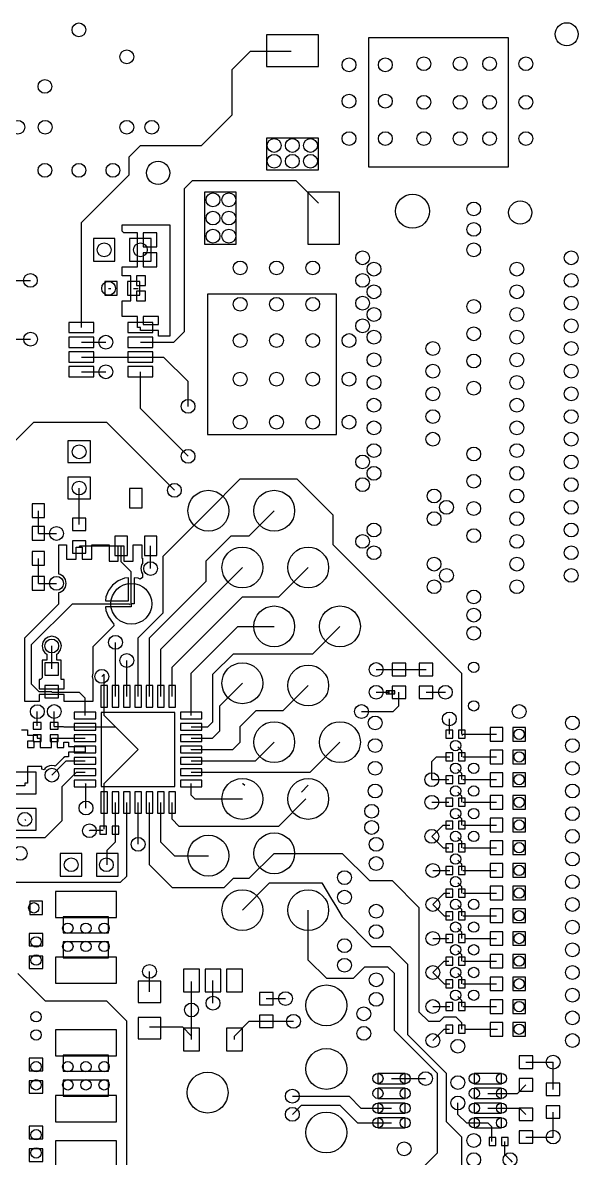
# Model space of a CAD drawing. Extents: x 1 to 15.9, y 0.4 to 4.
# Drawn here: x 4.016 to 4.982, y 2.01 to 3.981 of the extents above; entities that cross this region are included whole.
import ezdxf

# ---------------------------------------------------------------- set-up
doc = ezdxf.new("R2010")
doc.units = 0
doc.layers.get('0').update_dxf_attribs({"linetype": 'CONTINUOUS'})
doc.layers.add('gtl', color=1, linetype='CONTINUOUS')

# ---------------------------------------------------------------- blocks, each defined once
blk = doc.blocks.new('D10')
blk.add_circle((0, 0), 0.02)
blk = doc.blocks.new('D14')
blk.add_lwpolyline([(-0.05315, -0.02265), (0.05315, -0.02265), (0.05315, 0.02265), (-0.05315, 0.02265)], close=True)
blk = doc.blocks.new('D15')
blk.add_lwpolyline([(-0.01085, -0.0118), (0.01085, -0.0118), (0.01085, 0.0118), (-0.01085, 0.0118)], close=True)
blk = doc.blocks.new('D16')
blk.add_lwpolyline([(-0.0069, -0.0059), (0.0069, -0.0059), (0.0069, 0.0059), (-0.0069, 0.0059)], close=True)
blk = doc.blocks.new('D17')
blk.add_lwpolyline([(-0.0059, -0.0069), (0.0059, -0.0069), (0.0059, 0.0069), (-0.0059, 0.0069)], close=True)
blk = doc.blocks.new('D18')
blk.add_lwpolyline([(-0.0118, -0.01085), (0.0118, -0.01085), (0.0118, 0.01085), (-0.0118, 0.01085)], close=True)
blk = doc.blocks.new('D19')
blk.add_lwpolyline([(-0.0197, -0.0187), (0.0197, -0.0187), (0.0197, 0.0187), (-0.0197, 0.0187)], close=True)
blk = doc.blocks.new('D30')
blk.add_lwpolyline([(0.0236, 0.0088), (-0.0236, 0.0088), (-0.0236, -0.0088), (0.0236, -0.0088)], close=True)
for centre in [(-0.0236, 0), (0.0236, 0)]:
    blk.add_circle(centre, 0.00885)
blk = doc.blocks.new('D33')
blk.add_lwpolyline([(-0.0187, -0.0197), (0.0187, -0.0197), (0.0187, 0.0197), (-0.0187, 0.0197)], close=True)
blk = doc.blocks.new('D36')
blk.add_lwpolyline([(-0.045, -0.0275), (0.045, -0.0275), (0.045, 0.0275), (-0.045, 0.0275)], close=True)
blk = doc.blocks.new('D37')
blk.add_lwpolyline([(-0.12165, -0.112), (0.12165, -0.112), (0.12165, 0.112), (-0.12165, 0.112)], close=True)
blk = doc.blocks.new('D39')
blk.add_circle((0, 0), 0.0295)
blk = doc.blocks.new('D48')
blk.add_lwpolyline([(-0.0138, -0.0197), (0.0138, -0.0197), (0.0138, 0.0197), (-0.0138, 0.0197)], close=True)
blk = doc.blocks.new('D49')
blk.add_lwpolyline([(-0.01085, -0.01675), (0.01085, -0.01675), (0.01085, 0.01675), (-0.01085, 0.01675)], close=True)
blk = doc.blocks.new('D60')
blk.add_lwpolyline([(-0.064, -0.064), (0.064, -0.064), (0.064, 0.064), (-0.064, 0.064)], close=True)
blk = doc.blocks.new('D61')
blk.add_lwpolyline([(-0.0059, -0.0187), (0.0059, -0.0187), (0.0059, 0.0187), (-0.0059, 0.0187)], close=True)
blk = doc.blocks.new('D62')
blk.add_lwpolyline([(-0.0187, -0.0059), (0.0187, -0.0059), (0.0187, 0.0059), (-0.0187, 0.0059)], close=True)
blk = doc.blocks.new('D65')
blk.add_lwpolyline([(-0.0275, -0.045), (0.0275, -0.045), (0.0275, 0.045), (-0.0275, 0.045)], close=True)
blk = doc.blocks.new('D66')
blk.add_lwpolyline([(-0.112, -0.12165), (0.112, -0.12165), (0.112, 0.12165), (-0.112, 0.12165)], close=True)
blk = doc.blocks.new('D67')
blk.add_lwpolyline([(-0.02165, -0.00885), (0.02165, -0.00885), (0.02165, 0.00885), (-0.02165, 0.00885)], close=True)
blk = doc.blocks.new('D69')
blk.add_lwpolyline([(-0.0025, -0.0025), (0.0025, -0.0025), (0.0025, 0.0025), (-0.0025, 0.0025)], close=True)
blk = doc.blocks.new('D85')
blk.add_lwpolyline([(-0.03935, -0.0138), (0.03935, -0.0138), (0.03935, 0.0138), (-0.03935, 0.0138)], close=True)
blk = doc.blocks.new('D107')
blk.add_lwpolyline([(-0.00395, -0.0025), (0.00395, -0.0025), (0.00395, 0.0025), (-0.00395, 0.0025)], close=True)
blk = doc.blocks.new('D109')
blk.add_circle((0, 0), 0.0201)
blk = doc.blocks.new('D113')
blk.add_circle((0, 0), 0.0355)
blk = doc.blocks.new('D120')
blk.add_circle((0, 0), 0.012)
blk = doc.blocks.new('D121')
blk.add_circle((0, 0), 0.009)

msp = doc.modelspace()

# ---------------------------------------------------------------- linework, layer by layer
at = {"layer": 'gtl', "color": 1}
for points in [[(4.3799, 3.8996), (4.4114, 3.9311)], [(4.4114, 3.9311), (4.4823, 3.9311)], [(4.3799, 3.8209), (4.3799, 3.8996)], [(4.3268, 3.7677), (4.3799, 3.8209)], [(4.1181, 3.6339), (4.2008, 3.7165), (4.2008, 3.748), (4.2205, 3.7677), (4.3268, 3.7677)], [(4.2972, 3.6929), (4.311, 3.7067)], [(4.311, 3.7067), (4.4902, 3.7067)], [(4.4902, 3.7067), (4.5295, 3.6673)], [(4.2972, 3.4449), (4.2972, 3.6929)], [(4.1181, 3.4518), (4.1181, 3.6339)], [(4.2717, 3.437), (4.2521, 3.437), (4.2521, 3.4468), (4.2205, 3.4468), (4.2205, 3.4518), (4.2155, 3.4518), (4.2155, 3.4706), (4.189, 3.4706), (4.189, 3.4979), (4.2037, 3.4979), (4.2037, 3.5197), (4.2037, 3.5415), (4.189, 3.5415), (4.189, 3.5569), (4.1918, 3.5569), (4.1918, 3.5569), (4.2155, 3.5569), (4.2155, 3.5866), (4.2155, 3.6163), (4.1918, 3.6163), (4.1918, 3.6163), (4.1918, 3.6163), (4.189, 3.6191), (4.189, 3.6299), (4.2717, 3.6299), (4.2717, 3.437)], [(4.2492, 3.6163), (4.2255, 3.6163), (4.2255, 3.5916), (4.2492, 3.5916), (4.2492, 3.6163)], [(4.2492, 3.5816), (4.2255, 3.5816), (4.2255, 3.5569), (4.2492, 3.5569), (4.2492, 3.5816)], [(3.9852, 3.5335), (4.0295, 3.5335)], [(4.2295, 3.5415), (4.2137, 3.5415), (4.2137, 3.5247), (4.2295, 3.5247), (4.2295, 3.5415)], [(4.1653, 3.5197), (4.1654, 3.5197), (4.1693, 3.5197)], [(4.2087, 3.5197), (4.2087, 3.5197), (4.2165, 3.5197)], [(4.2295, 3.5147), (4.2137, 3.5147), (4.2137, 3.4979), (4.2295, 3.4979), (4.2295, 3.5147)], [(4.2521, 3.4706), (4.2255, 3.4706), (4.2255, 3.4568), (4.2521, 3.4568), (4.2521, 3.4706)], [(3.9852, 3.4315), (4.0299, 3.4315)], [(4.2785, 3.4262), (4.2972, 3.4449)], [(4.1181, 3.4262), (4.1604, 3.4262)], [(4.2205, 3.4262), (4.2785, 3.4262)], [(4.1181, 3.4006), (4.2205, 3.4006)], [(4.2205, 3.4006), (4.2608, 3.4006)], [(4.2608, 3.4006), (4.3032, 3.3583)], [(4.1181, 3.375), (4.1604, 3.375)], [(4.2205, 3.311), (4.2205, 3.375)], [(4.3032, 3.315), (4.3032, 3.3583)], [(4.2205, 3.311), (4.3032, 3.2283)], [(3.9894, 3.2413), (4.0354, 3.2874)], [(4.0354, 3.2874), (4.1614, 3.2874)], [(4.1614, 3.2874), (4.2795, 3.1693)], [(4.1142, 3.1732), (4.1142, 3.1732)], [(4.1142, 3.1102), (4.1142, 3.1732)], [(4.3386, 3.1339), (4.3937, 3.189)], [(4.3937, 3.189), (4.4921, 3.189)], [(4.4921, 3.189), (4.5551, 3.126)], [(4.0433, 3.0945), (4.0433, 3.1339)], [(4.2598, 3.0551), (4.3386, 3.1339)], [(4.4094, 3.0906), (4.4528, 3.1339)], [(4.5551, 3.0748), (4.5551, 3.126)], [(4.0433, 3.0945), (4.0748, 3.0945)], [(4.2229, 3.0516), (4.2244, 3.0516), (4.2244, 3.0425), (4.2226, 3.0399), (4.2214, 3.0335), (4.2226, 3.027), (4.2244, 3.0244), (4.2244, 3.018), (4.2203, 3.0152), (4.2166, 3.0167), (4.2097, 3.0176), (4.2097, 2.9724), (4.2047, 2.9724), (4.2047, 2.9674), (4.1596, 2.9674), (4.1605, 2.9606), (4.165, 2.9495), (4.1723, 2.94), (4.1738, 2.9389), (4.1741, 2.9339), (4.1378, 2.8976), (4.1378, 2.8976), (4.1378, 2.8519), (4.1367, 2.8465), (4.1378, 2.8411), (4.1378, 2.8031), (4.0883, 2.8031), (4.0883, 2.815), (4.0447, 2.815), (4.0447, 2.8031), (4.0197, 2.8031), (4.0197, 2.9134), (4.0787, 2.9724), (4.0787, 2.9724), (4.0787, 2.9918), (4.0812, 2.9923), (4.0867, 2.996), (4.0903, 3.0014), (4.0916, 3.0079), (4.0903, 3.0143), (4.0867, 3.0198), (4.0812, 3.0234), (4.0787, 3.0239), (4.0787, 3.0748), (4.0924, 3.0748), (4.0924, 3.05), (4.1092, 3.05), (4.1092, 3.0709), (4.1192, 3.0709), (4.1192, 3.05), (4.136, 3.05), (4.136, 3.0748), (4.1662, 3.0748), (4.1662, 3.0461), (4.182, 3.0461), (4.182, 3.0728), (4.192, 3.0728), (4.192, 3.0461), (4.2078, 3.0461), (4.2078, 3.0748), (4.2229, 3.0748), (4.2229, 3.0516)], [(4.3346, 3.0472), (4.378, 3.0906)], [(4.378, 3.0906), (4.4094, 3.0906)], [(4.5551, 3.0748), (4.7785, 2.8514)], [(4.1142, 3.0709), (4.1161, 3.0728)], [(4.1161, 3.0728), (4.187, 3.0728)], [(4.187, 3.0453), (4.187, 3.0728)], [(4.2382, 3.0335), (4.2382, 3.0728)], [(4.2598, 2.9567), (4.2598, 3.0551)], [(4.0433, 3.0079), (4.0433, 3.0512)], [(4.187, 3.0453), (4.2047, 3.0276)], [(4.2559, 2.8937), (4.3976, 3.0354)], [(4.3346, 3.0118), (4.3346, 3.0472)], [(4.4606, 2.9843), (4.5118, 3.0354)], [(4.1997, 3.0176), (4.1929, 3.0167), (4.1818, 3.0121), (4.1723, 3.0048), (4.165, 2.9954), (4.1605, 2.9843), (4.1596, 2.9774), (4.1997, 2.9774), (4.1997, 3.0176)], [(4.2047, 2.9724), (4.2047, 3.0276)], [(4.0433, 3.0079), (4.0748, 3.0079)], [(4.2362, 2.9133), (4.3346, 3.0118)], [(4.2756, 2.8622), (4.3976, 2.9843)], [(4.3976, 2.9843), (4.4606, 2.9843)], [(4.0315, 2.8327), (4.0315, 2.9016), (4.1024, 2.9724), (4.2008, 2.9724)], [(4.2008, 2.9724), (4.2028, 2.9705)], [(4.2165, 2.9133), (4.2598, 2.9567)], [(4.0665, 2.916), (4.0601, 2.9147), (4.0546, 2.9111), (4.051, 2.9056), (4.0497, 2.8992), (4.051, 2.8927), (4.0546, 2.8873), (4.0578, 2.8851), (4.0578, 2.8747), (4.0502, 2.8747), (4.0502, 2.844), (4.0502, 2.844), (4.0502, 2.844), (4.047, 2.8408), (4.0447, 2.8408), (4.0447, 2.825), (4.0883, 2.825), (4.0883, 2.8408), (4.0828, 2.8408), (4.0828, 2.844), (4.0828, 2.844), (4.0828, 2.8747), (4.0752, 2.8747), (4.0752, 2.8851), (4.0784, 2.8873), (4.082, 2.8927), (4.0833, 2.8992), (4.082, 2.9056), (4.0784, 2.9111), (4.0729, 2.9147), (4.0665, 2.916)], [(4.3086, 2.8519), (4.3898, 2.9331)], [(4.3898, 2.9331), (4.4528, 2.9331)], [(4.5197, 2.8858), (4.5669, 2.9331)], [(4.0665, 2.8594), (4.0665, 2.8992)], [(4.1771, 2.8118), (4.1771, 2.9055), (4.1772, 2.9055)], [(4.2165, 2.8118), (4.2165, 2.9133)], [(4.2362, 2.8118), (4.2362, 2.9133)], [(4.2559, 2.8118), (4.2559, 2.8937)], [(4.3465, 2.8504), (4.3819, 2.8858)], [(4.3819, 2.8858), (4.5197, 2.8858)], [(4.1968, 2.8118), (4.1968, 2.874)], [(4.2756, 2.8118), (4.2756, 2.8622)], [(4.6299, 2.8583), (4.6693, 2.8583)], [(4.6693, 2.8583), (4.7165, 2.8583), (4.7165, 2.8583)], [(4.1535, 2.8465), (4.1574, 2.8504)], [(4.1574, 2.8118), (4.1574, 2.8504)], [(4.3086, 2.7787), (4.3086, 2.8519)], [(4.3465, 2.7677), (4.3465, 2.8504)], [(4.7785, 2.7461), (4.7785, 2.8514)], [(4.0315, 2.8327), (4.0442, 2.82)], [(4.0442, 2.82), (4.0665, 2.82)], [(4.0665, 2.82), (4.0669, 2.82)], [(4.0669, 2.8189), (4.1142, 2.8189)], [(4.1142, 2.8189), (4.1244, 2.8087)], [(4.3583, 2.7953), (4.3976, 2.8346)], [(4.4685, 2.7874), (4.5118, 2.8307)], [(4.6299, 2.8189), (4.6496, 2.8189)], [(4.6693, 2.7953), (4.6693, 2.8189)], [(4.7165, 2.8189), (4.75, 2.8189)], [(4.1244, 2.7787), (4.1244, 2.8087)], [(4.1574, 2.7787), (4.1574, 2.8118)], [(4.0415, 2.7605), (4.0415, 2.7853)], [(4.0709, 2.7598), (4.0709, 2.7608), (4.0709, 2.7854)], [(4.1574, 2.7787), (4.1771, 2.7591)], [(4.3583, 2.752), (4.3583, 2.7953)], [(4.3937, 2.7598), (4.4213, 2.7874)], [(4.4213, 2.7874), (4.4685, 2.7874)], [(4.6043, 2.7854), (4.6594, 2.7854)], [(4.6594, 2.7854), (4.6693, 2.7953)], [(4.0709, 2.7598), (4.0866, 2.7598)], [(4.0866, 2.7598), (4.0874, 2.7591)], [(4.0874, 2.7591), (4.1244, 2.7591)], [(4.1244, 2.7591), (4.1771, 2.7591), (4.2165, 2.7197)], [(4.3086, 2.7591), (4.3378, 2.7591)], [(4.3378, 2.7591), (4.3465, 2.7677)], [(4.3937, 2.7323), (4.3937, 2.7598)], [(4.7569, 2.7461), (4.7569, 2.7726)], [(4.0138, 2.7539), (4.0244, 2.7539), (4.0244, 2.7442), (4.0413, 2.7442), (4.0413, 2.7392), (4.0463, 2.7392), (4.0463, 2.7233), (4.0659, 2.7233), (4.0659, 2.7392), (4.0759, 2.7392), (4.0759, 2.7233), (4.0878, 2.7233), (4.0878, 2.7322), (4.0957, 2.7322), (4.0957, 2.7247), (4.1244, 2.7247), (4.1244, 2.7147), (4.0957, 2.7147), (4.0957, 2.7071), (4.0917, 2.7071), (4.089, 2.7066), (4.0867, 2.705), (4.0724, 2.6908), (4.0712, 2.6913), (4.0669, 2.6918), (4.0626, 2.6913), (4.0586, 2.6896), (4.0552, 2.687), (4.0532, 2.6844), (4.0494, 2.6856), (4.0494, 2.6901), (4.0247, 2.6901), (4.0247, 2.6614), (4.0197, 2.6614), (4.0197, 2.6564), (3.99, 2.6564)], [(4.0715, 2.7389), (4.072, 2.7394)], [(4.072, 2.7394), (4.1244, 2.7394)], [(4.3086, 2.7394), (4.3457, 2.7394)], [(4.3457, 2.7394), (4.3583, 2.752)], [(4.7795, 2.7441), (4.7795, 2.7461)], [(4.7801, 2.7461), (4.8386, 2.7461)], [(4.0363, 2.7342), (4.0244, 2.7342), (4.0244, 2.7233), (4.0363, 2.7233), (4.0363, 2.7342)], [(4.1574, 2.5815), (4.1574, 2.6276), (4.1574, 2.6606), (4.2165, 2.7197)], [(4.3086, 2.7), (4.4205, 2.7), (4.4528, 2.7323)], [(4.3086, 2.7197), (4.3094, 2.7205)], [(4.3086, 2.7197), (4.3811, 2.7197)], [(4.3811, 2.7197), (4.3937, 2.7323)], [(4.515, 2.6803), (4.5669, 2.7323)], [(4.7717, 2.7244), (4.7785, 2.7175)], [(4.0669, 2.6752), (4.0917, 2.7)], [(4.0917, 2.7), (4.1244, 2.7)], [(4.7264, 2.6988), (4.7343, 2.7067)], [(4.7343, 2.7067), (4.7569, 2.7067)], [(4.7569, 2.7067), (4.7579, 2.7067)], [(4.7785, 2.7067), (4.7785, 2.7175)], [(4.7801, 2.7067), (4.8386, 2.7067)], [(4.0846, 2.6554), (4.1095, 2.6803)], [(4.1095, 2.6803), (4.1244, 2.6803)], [(4.3086, 2.6803), (4.515, 2.6803)], [(4.7264, 2.6673), (4.7264, 2.6988)], [(4.7717, 2.685), (4.7785, 2.6781)], [(4.1244, 2.6606), (4.126, 2.659)], [(4.3086, 2.6402), (4.3086, 2.6606)], [(4.3976, 2.6606), (4.3984, 2.6606)], [(4.3984, 2.6606), (4.4016, 2.6575)], [(4.7264, 2.6673), (4.7559, 2.6673)], [(4.7785, 2.6673), (4.7785, 2.6781)], [(4.7801, 2.6673), (4.8386, 2.6673)], [(3.9606, 2.5669), (4.0551, 2.5669), (4.0846, 2.5965), (4.0846, 2.6554)], [(4.126, 2.6181), (4.126, 2.659)], [(4.3086, 2.6402), (4.315, 2.6339)], [(4.5, 2.6457), (4.5118, 2.6575)], [(4.7717, 2.6457), (4.7785, 2.6388)], [(4.1771, 2.5799), (4.1771, 2.6276)], [(4.1968, 2.5), (4.1968, 2.6276)], [(4.2165, 2.5552), (4.2165, 2.6276)], [(4.2362, 2.5197), (4.2362, 2.6276)], [(4.2559, 2.5591), (4.2559, 2.6276)], [(4.2756, 2.5985), (4.2756, 2.6276)], [(4.315, 2.6339), (4.3976, 2.6339)], [(4.4606, 2.5866), (4.5079, 2.6339)], [(4.7264, 2.628), (4.7559, 2.628)], [(4.7785, 2.628), (4.7785, 2.6388)], [(4.7801, 2.628), (4.8386, 2.628)], [(4.7717, 2.6063), (4.7785, 2.5994)], [(4.0197, 2.5984), (4.0217, 2.5965)], [(4.2756, 2.5985), (4.2874, 2.5866)], [(4.2874, 2.5866), (4.4606, 2.5866)], [(4.7264, 2.5689), (4.7461, 2.5886)], [(4.7461, 2.5886), (4.7579, 2.5886)], [(4.7785, 2.5886), (4.7785, 2.5994)], [(4.7801, 2.5886), (4.8386, 2.5886)], [(4.1319, 2.5787), (4.1328, 2.5797)], [(4.1328, 2.5797), (4.1557, 2.5797)], [(4.163, 2.5197), (4.163, 2.5449), (4.1773, 2.5592), (4.1773, 2.5797)], [(4.1771, 2.5799), (4.1773, 2.5797)], [(4.7264, 2.5689), (4.7461, 2.5492)], [(4.7717, 2.5669), (4.7785, 2.56)], [(3.9094, 2.5472), (3.9674, 2.4893), (4.1862, 2.4893), (4.1968, 2.5)], [(4.2165, 2.5552), (4.2165, 2.5551)], [(4.2559, 2.5591), (4.2795, 2.5354)], [(4.7461, 2.5492), (4.7559, 2.5492)], [(4.7785, 2.5492), (4.7785, 2.56)], [(4.7801, 2.5492), (4.8386, 2.5492)], [(4.2795, 2.5354), (4.3386, 2.5354)], [(4.4094, 2.4961), (4.4528, 2.5394)], [(4.4528, 2.5394), (4.5709, 2.5394), (4.6181, 2.4921), (4.6575, 2.4921)], [(4.7717, 2.5276), (4.7785, 2.5207)], [(4.2362, 2.5197), (4.2756, 2.4803)], [(4.7283, 2.5098), (4.7579, 2.5098)], [(4.7785, 2.5098), (4.7785, 2.5207)], [(4.7801, 2.5098), (4.8386, 2.5098)], [(4.3661, 2.4803), (4.3819, 2.4961)], [(4.3819, 2.4961), (4.4094, 2.4961)], [(4.3976, 2.4409), (4.4449, 2.4882)], [(4.4449, 2.4882), (4.5354, 2.4882)], [(4.5354, 2.4882), (4.5522, 2.4602)], [(4.6575, 2.4921), (4.7047, 2.4449)], [(4.7717, 2.4882), (4.7785, 2.4813)], [(4.2756, 2.4803), (4.3661, 2.4803)], [(4.7283, 2.4508), (4.748, 2.4705)], [(4.748, 2.4705), (4.7569, 2.4705)], [(4.7569, 2.4705), (4.7579, 2.4705)], [(4.7785, 2.4705), (4.7785, 2.4813)], [(4.7801, 2.4705), (4.8386, 2.4705)], [(4.5522, 2.4602), (4.5591, 2.4488)], [(4.5591, 2.4488), (4.5709, 2.4291)], [(4.7047, 2.2638), (4.7047, 2.4449)], [(4.7283, 2.4508), (4.748, 2.4311)], [(4.7717, 2.4488), (4.7785, 2.4419)], [(4.5118, 2.3543), (4.5118, 2.4409)], [(4.5709, 2.4291), (4.622, 2.378)], [(4.748, 2.4311), (4.7579, 2.4311)], [(4.7785, 2.4311), (4.7785, 2.4419)], [(4.7801, 2.4311), (4.8386, 2.4311)], [(4.7717, 2.4094), (4.7785, 2.4026)], [(4.7283, 2.3917), (4.7559, 2.3917)], [(4.7785, 2.3917), (4.7785, 2.4026)], [(4.7835, 2.3917), (4.8386, 2.3917)], [(4.622, 2.378), (4.6535, 2.378), (4.685, 2.3465)], [(4.7717, 2.3701), (4.7785, 2.3632)], [(4.5118, 2.3543), (4.5433, 2.3228), (4.5906, 2.3228), (4.6102, 2.3425)], [(4.685, 2.2244), (4.685, 2.3465)], [(4.7283, 2.3327), (4.748, 2.3524)], [(4.748, 2.3524), (4.7559, 2.3524)], [(4.7785, 2.3524), (4.7785, 2.3632)], [(4.7801, 2.3524), (4.8386, 2.3524)], [(4.0079, 2.3307), (4.0551, 2.2835)], [(4.2362, 2.2992), (4.2362, 2.3346)], [(4.6102, 2.3425), (4.6496, 2.3425), (4.6614, 2.3307)], [(4.6614, 2.2323), (4.6614, 2.3307)], [(4.7283, 2.3327), (4.748, 2.313)], [(4.7717, 2.3307), (4.7785, 2.3238)], [(4.3091, 2.2677), (4.3091, 2.3169)], [(4.3465, 2.2795), (4.3465, 2.3189)], [(4.748, 2.313), (4.7579, 2.313)], [(4.7785, 2.313), (4.7785, 2.3238)], [(4.7801, 2.313), (4.8386, 2.313)], [(4.439, 2.2874), (4.4724, 2.2874)], [(4.7717, 2.2913), (4.7785, 2.2844)], [(4.0551, 2.2835), (4.1614, 2.2835)], [(4.1614, 2.2835), (4.1968, 2.248)], [(4.3091, 2.2224), (4.3091, 2.2677)], [(4.7283, 2.2736), (4.7579, 2.2736)], [(4.7785, 2.2736), (4.7785, 2.2844)], [(4.7801, 2.2736), (4.8386, 2.2736)], [(4.1968, 1.7165), (4.1968, 2.248)], [(4.3839, 2.2165), (4.3839, 2.2224), (4.4094, 2.248), (4.439, 2.248)], [(4.439, 2.248), (4.4862, 2.248), (4.4862, 2.248)], [(4.7047, 2.2638), (4.7205, 2.248), (4.7406, 2.248), (4.748, 2.2555), (4.7681, 2.2555)], [(4.7681, 2.2555), (4.7756, 2.248)], [(4.7756, 2.248), (4.7785, 2.2451)], [(4.2362, 2.2382), (4.2933, 2.2382)], [(4.2933, 2.2382), (4.3091, 2.2224)], [(4.6614, 2.2323), (4.7362, 2.1575)], [(4.7283, 2.2146), (4.748, 2.2343)], [(4.748, 2.2343), (4.7569, 2.2343)], [(4.7785, 2.2343), (4.7785, 2.2451)], [(4.7835, 2.2343), (4.8386, 2.2343)], [(4.8386, 2.2343), (4.8402, 2.2343)], [(4.3091, 2.2165), (4.3091, 2.2224)], [(4.685, 2.2244), (4.752, 2.1575)], [(4.8898, 2.1772), (4.937, 2.1772)], [(4.937, 2.1299), (4.937, 2.1772), (4.937, 2.1772)], [(4.6565, 2.1486), (4.7156, 2.1486)], [(4.7362, 2.0197), (4.7362, 2.1575)], [(4.752, 2.0738), (4.752, 2.1575)], [(4.8238, 2.123), (4.875, 2.123), (4.8898, 2.1378)], [(4.4843, 2.1181), (4.5827, 2.1181)], [(4.5827, 2.1181), (4.6033, 2.0974)], [(4.4843, 2.0866), (4.5, 2.1024), (4.5669, 2.1024), (4.5974, 2.0719)], [(4.6033, 2.0974), (4.6565, 2.0974)], [(4.7717, 2.0866), (4.7717, 2.1063)], [(4.8238, 2.0974), (4.8789, 2.0974), (4.8898, 2.0866)], [(4.937, 2.0472), (4.937, 2.0906)], [(4.5974, 2.0719), (4.6565, 2.0719)], [(4.752, 2.0738), (4.7785, 2.0472)], [(4.7717, 2.0866), (4.7864, 2.0719)], [(4.7864, 2.0719), (4.8238, 2.0719)], [(4.8238, 2.0719), (4.8307, 2.065)], [(4.8307, 2.0394), (4.8307, 2.065)], [(4.7785, 1.9783), (4.7785, 2.0472)], [(4.8533, 2.0167), (4.8533, 2.0394)], [(4.8898, 2.0472), (4.937, 2.0472)], [(4.937, 2.0472), (4.937, 2.0472)], [(4.7047, 1.9882), (4.7362, 2.0197)], [(4.8533, 2.0167), (4.8622, 2.0079), (4.8661, 2.0039)]]:
    msp.add_lwpolyline(points, dxfattribs=at)

# ---------------------------------------------------------------- block references
at = {"layer": 'gtl'}
for name, p in [('D120', (4.1138, 3.9681)), ('D10', (4.9606, 3.9606)), ('D36', (4.4846, 3.9323)), ('D37', (4.738, 3.8425)), ('D120', (4.1968, 3.9213)), ('D120', (4.7126, 3.9094)), ('D120', (4.7756, 3.9094)), ('D120', (4.8268, 3.9094)), ('D120', (4.8898, 3.9094)), ('D120', (4.5827, 3.9075)), ('D120', (4.6457, 3.9075)), ('D120', (4.0547, 3.8701)), ('D120', (4.5827, 3.8445)), ('D120', (4.6457, 3.8445)), ('D120', (4.7126, 3.8425)), ('D120', (4.7756, 3.8425)), ('D120', (4.8268, 3.8425)), ('D120', (4.8898, 3.8425)), ('D120', (4.0079, 3.7992)), ('D120', (4.0551, 3.7992)), ('D120', (4.1968, 3.7992)), ('D120', (4.2402, 3.7992)), ('D120', (4.5827, 3.7795)), ('D120', (4.6457, 3.7795)), ('D120', (4.7126, 3.7795)), ('D120', (4.7756, 3.7795)), ('D120', (4.8268, 3.7795)), ('D120', (4.8898, 3.7795)), ('D36', (4.4846, 3.7528)), ('D120', (4.4528, 3.7677)), ('D120', (4.4843, 3.7677)), ('D120', (4.5157, 3.7677)), ('D120', (4.4528, 3.7402)), ('D120', (4.4843, 3.7402)), ('D120', (4.5157, 3.7402)), ('D120', (4.0547, 3.7245)), ('D120', (4.1138, 3.7245)), ('D120', (4.1728, 3.7245)), ('D109', (4.2512, 3.7201)), ('D65', (4.3591, 3.6414)), ('D120', (4.3465, 3.6732)), ('D120', (4.374, 3.6732)), ('D65', (4.5386, 3.6414)), ('D39', (4.6929, 3.6535)), ('D120', (4.7992, 3.6575)), ('D109', (4.8799, 3.6512)), ('D120', (4.3465, 3.6417)), ('D120', (4.374, 3.6417)), ('D120', (4.7992, 3.622)), ('D33', (4.1575, 3.5866)), ('D33', (4.2205, 3.5866)), ('D120', (4.3465, 3.6102)), ('D120', (4.374, 3.6102)), ('D120', (4.1575, 3.5866)), ('D120', (4.2205, 3.5866)), ('D120', (4.7992, 3.5866)), ('D120', (4.3937, 3.5551)), ('D120', (4.4567, 3.5551)), ('D120', (4.5197, 3.5551)), ('D120', (4.6063, 3.5728)), ('D120', (4.9685, 3.5728)), ('D120', (4.626, 3.5531)), ('D120', (4.874, 3.5531)), ('D120', (4.0295, 3.5335)), ('D120', (4.1653, 3.5197)), ('D15', (4.1693, 3.5197)), ('D15', (4.2087, 3.5197)), ('D120', (4.6063, 3.5335)), ('D120', (4.9685, 3.5335)), ('D66', (4.4488, 3.388)), ('D120', (4.626, 3.5138)), ('D120', (4.874, 3.5138)), ('D120', (4.3937, 3.4921)), ('D120', (4.4567, 3.4921)), ('D120', (4.5197, 3.4921)), ('D120', (4.6063, 3.4941)), ('D120', (4.7992, 3.4882)), ('D120', (4.9685, 3.4941)), ('D120', (4.626, 3.4744)), ('D120', (4.874, 3.4744)), ('D67', (4.1181, 3.4518)), ('D67', (4.2205, 3.4518)), ('D120', (4.6063, 3.4547)), ('D120', (4.7992, 3.4409)), ('D120', (4.9685, 3.4547)), ('D120', (4.0299, 3.4315)), ('D67', (4.1181, 3.4262)), ('D120', (4.1604, 3.4262)), ('D67', (4.2205, 3.4262)), ('D120', (4.3937, 3.4291)), ('D120', (4.4567, 3.4291)), ('D120', (4.5197, 3.4291)), ('D120', (4.5827, 3.4291)), ('D120', (4.626, 3.435)), ('D120', (4.874, 3.435)), ('D67', (4.1181, 3.4006)), ('D67', (4.2205, 3.4006)), ('D120', (4.7283, 3.4154)), ('D120', (4.9685, 3.4154)), ('D120', (4.626, 3.3957)), ('D120', (4.7992, 3.3937)), ('D120', (4.874, 3.3957)), ('D67', (4.1181, 3.375)), ('D120', (4.1604, 3.375)), ('D67', (4.2205, 3.375)), ('D120', (4.3937, 3.3622)), ('D120', (4.4567, 3.3622)), ('D120', (4.5197, 3.3622)), ('D120', (4.5827, 3.3622)), ('D120', (4.7283, 3.376)), ('D120', (4.9685, 3.376)), ('D120', (4.626, 3.3563)), ('D120', (4.7992, 3.3465)), ('D120', (4.874, 3.3563)), ('D120', (4.7283, 3.3366)), ('D120', (4.9685, 3.3366)), ('D120', (4.3032, 3.315)), ('D120', (4.626, 3.3169)), ('D120', (4.874, 3.3169)), ('D120', (4.3937, 3.2874)), ('D120', (4.4567, 3.2874)), ('D120', (4.5197, 3.2874)), ('D120', (4.5827, 3.2874)), ('D120', (4.7283, 3.2972)), ('D120', (4.9685, 3.2972)), ('D120', (4.626, 3.2776)), ('D120', (4.874, 3.2776)), ('D19', (4.1142, 3.2362)), ('D120', (4.7283, 3.2579)), ('D120', (4.9685, 3.2579)), ('D120', (4.1142, 3.2362)), ('D120', (4.3032, 3.2283)), ('D120', (4.626, 3.2382)), ('D120', (4.7992, 3.2323)), ('D120', (4.874, 3.2382)), ('D120', (4.6063, 3.2185)), ('D120', (4.9685, 3.2185)), ('D19', (4.1142, 3.1732)), ('D120', (4.626, 3.1988)), ('D120', (4.7992, 3.185)), ('D120', (4.874, 3.1988)), ('D120', (4.1142, 3.1732)), ('D49', (4.2126, 3.1555)), ('D120', (4.2795, 3.1693)), ('D120', (4.6063, 3.1791)), ('D120', (4.9685, 3.1791)), ('D113', (4.3386, 3.1339)), ('D113', (4.4528, 3.1339)), ('D120', (4.7303, 3.1594)), ('D120', (4.874, 3.1594)), ('D15', (4.0433, 3.1339)), ('D120', (4.752, 3.1398)), ('D120', (4.7992, 3.1378)), ('D120', (4.9685, 3.1398)), ('D18', (4.1142, 3.1102)), ('D120', (4.7303, 3.1201)), ('D120', (4.874, 3.1201)), ('D15', (4.0433, 3.0945)), ('D120', (4.0748, 3.0945)), ('D120', (4.626, 3.1004)), ('D120', (4.7992, 3.0906)), ('D120', (4.9685, 3.1004)), ('D18', (4.1142, 3.0709)), ('D49', (4.187, 3.0728)), ('D49', (4.2382, 3.0728)), ('D120', (4.6063, 3.0807)), ('D120', (4.874, 3.0807)), ('D15', (4.0433, 3.0512)), ('D113', (4.3976, 3.0354)), ('D113', (4.5118, 3.0354)), ('D120', (4.626, 3.061)), ('D120', (4.9685, 3.061)), ('D120', (4.2382, 3.0335)), ('D120', (4.7303, 3.0413)), ('D120', (4.874, 3.0413)), ('D15', (4.0433, 3.0079)), ('D120', (4.0748, 3.0079)), ('D120', (4.752, 3.0217)), ('D120', (4.9685, 3.0217)), ('D113', (4.2047, 2.9724)), ('D120', (4.7303, 3.002)), ('D120', (4.7992, 2.9843)), ('D120', (4.874, 3.002)), ('D113', (4.4528, 2.9331)), ('D113', (4.5669, 2.9331)), ('D120', (4.7992, 2.9528)), ('D120', (4.1772, 2.9055)), ('D120', (4.7992, 2.9213)), ('D120', (4.0665, 2.8992)), ('D120', (4.1968, 2.874)), ('D18', (4.0665, 2.8594)), ('D120', (4.1535, 2.8465)), ('D113', (4.3976, 2.8346)), ('D113', (4.5118, 2.8307)), ('D120', (4.6299, 2.8583)), ('D18', (4.6693, 2.8583)), ('D18', (4.7165, 2.8583)), ('D121', (4.7992, 2.8622)), ('D18', (4.0665, 2.82)), ('D61', (4.1574, 2.8118)), ('D61', (4.1771, 2.8118)), ('D61', (4.1968, 2.8118)), ('D61', (4.2165, 2.8118)), ('D61', (4.2362, 2.8118)), ('D61', (4.2559, 2.8118)), ('D61', (4.2756, 2.8118)), ('D120', (4.6299, 2.8189)), ('D69', (4.6496, 2.8189)), ('D107', (4.6546, 2.8189)), ('D69', (4.6596, 2.8189)), ('D18', (4.6693, 2.8189)), ('D18', (4.7165, 2.8189)), ('D120', (4.75, 2.8189)), ('D121', (4.7992, 2.7953)), ('D120', (4.0415, 2.7853)), ('D120', (4.0709, 2.7854)), ('D62', (4.1244, 2.7787)), ('D60', (4.2165, 2.7197)), ('D62', (4.3086, 2.7787)), ('D120', (4.6043, 2.7854)), ('D120', (4.7569, 2.7726)), ('D120', (4.878, 2.7854)), ('D16', (4.0413, 2.7608)), ('D16', (4.0709, 2.7608)), ('D62', (4.1244, 2.7591)), ('D62', (4.3086, 2.7591)), ('D113', (4.4528, 2.7323)), ('D113', (4.5669, 2.7323)), ('D120', (4.628, 2.7657)), ('D120', (4.9705, 2.7657)), ('D16', (4.0413, 2.7392)), ('D16', (4.0709, 2.7392)), ('D62', (4.1244, 2.7394)), ('D62', (4.3086, 2.7394)), ('D17', (4.7569, 2.7461)), ('D17', (4.7785, 2.7461)), ('D15', (4.8386, 2.7461)), ('D15', (4.878, 2.7461)), ('D121', (4.878, 2.7461)), ('D62', (4.1244, 2.7197)), ('D62', (4.3086, 2.7197)), ('D120', (4.628, 2.7264)), ('D121', (4.7677, 2.7264)), ('D120', (4.9705, 2.7264)), ('D62', (4.1244, 2.7)), ('D62', (4.3086, 2.7)), ('D17', (4.7569, 2.7067)), ('D17', (4.7785, 2.7067)), ('D15', (4.8386, 2.7067)), ('D15', (4.878, 2.7067)), ('D121', (4.878, 2.7067)), ('D19', (4.0197, 2.6614)), ('D120', (4.0669, 2.6752)), ('D62', (4.1244, 2.6803)), ('D62', (4.3086, 2.6803)), ('D120', (4.628, 2.687)), ('D121', (4.7677, 2.687)), ('D121', (4.7992, 2.687)), ('D120', (4.9705, 2.687)), ('D62', (4.1244, 2.6606)), ('D62', (4.3086, 2.6606)), ('D113', (4.3976, 2.6339)), ('D113', (4.5118, 2.6339)), ('D120', (4.7264, 2.6673)), ('D17', (4.7569, 2.6673)), ('D17', (4.7785, 2.6673)), ('D15', (4.8386, 2.6673)), ('D15', (4.878, 2.6673)), ('D121', (4.878, 2.6673)), ('D61', (4.1574, 2.6276)), ('D61', (4.1771, 2.6276)), ('D61', (4.1968, 2.6276)), ('D61', (4.2165, 2.6276)), ('D61', (4.2362, 2.6276)), ('D61', (4.2559, 2.6276)), ('D61', (4.2756, 2.6276)), ('D120', (4.628, 2.6476)), ('D121', (4.7677, 2.6476)), ('D121', (4.7992, 2.6476)), ('D120', (4.9705, 2.6476)), ('D120', (4.126, 2.6181)), ('D120', (4.622, 2.6124)), ('D120', (4.7264, 2.628)), ('D17', (4.7569, 2.628)), ('D17', (4.7785, 2.628)), ('D15', (4.8386, 2.628)), ('D15', (4.878, 2.628)), ('D121', (4.878, 2.628)), ('D19', (4.0197, 2.5984)), ('D120', (4.0197, 2.5984)), ('D121', (4.7677, 2.6083)), ('D121', (4.7992, 2.6083)), ('D120', (4.9705, 2.6083)), ('D120', (4.1319, 2.5787)), ('D17', (4.1557, 2.5797)), ('D17', (4.1773, 2.5797)), ('D120', (4.622, 2.5844)), ('D17', (4.7569, 2.5886)), ('D17', (4.7785, 2.5886)), ('D15', (4.8386, 2.5886)), ('D15', (4.878, 2.5886)), ('D121', (4.878, 2.5886)), ('D120', (4.2165, 2.5551)), ('D113', (4.3386, 2.5354)), ('D113', (4.4528, 2.5394)), ('D120', (4.6299, 2.5551)), ('D120', (4.7264, 2.5689)), ('D121', (4.7677, 2.5689)), ('D121', (4.7992, 2.5689)), ('D120', (4.9705, 2.5689)), ('D120', (4.0118, 2.5394)), ('D17', (4.7569, 2.5492)), ('D17', (4.7785, 2.5492)), ('D15', (4.8386, 2.5492)), ('D15', (4.878, 2.5492)), ('D121', (4.878, 2.5492)), ('D33', (4.1, 2.5197)), ('D120', (4.1004, 2.5197)), ('D33', (4.163, 2.5197)), ('D120', (4.1614, 2.5197)), ('D120', (4.6299, 2.5217)), ('D121', (4.7677, 2.5295)), ('D120', (4.9705, 2.5295)), ('D120', (4.5748, 2.4973)), ('D120', (4.7283, 2.5098)), ('D17', (4.7569, 2.5098)), ('D17', (4.7785, 2.5098)), ('D15', (4.8386, 2.5098)), ('D15', (4.878, 2.5098)), ('D121', (4.878, 2.5098)), ('D121', (4.7677, 2.4902)), ('D120', (4.9705, 2.4902)), ('D14', (4.126, 2.4508)), ('D113', (4.3976, 2.4409)), ('D113', (4.5118, 2.4409)), ('D120', (4.5748, 2.4633)), ('D17', (4.7569, 2.4705)), ('D17', (4.7785, 2.4705)), ('D15', (4.8386, 2.4705)), ('D15', (4.878, 2.4705)), ('D121', (4.878, 2.4705)), ('D121', (4.0354, 2.4449)), ('D15', (4.0394, 2.4449)), ('D120', (4.6299, 2.439)), ('D120', (4.7283, 2.4508)), ('D121', (4.7677, 2.4508)), ('D121', (4.7992, 2.4508)), ('D120', (4.9705, 2.4508)), ('D85', (4.126, 2.4154)), ('D17', (4.7569, 2.4311)), ('D17', (4.7785, 2.4311)), ('D15', (4.8386, 2.4311)), ('D15', (4.878, 2.4311)), ('D121', (4.878, 2.4311)), ('D121', (4.0945, 2.4094)), ('D121', (4.126, 2.4094)), ('D121', (4.1575, 2.4094)), ('D120', (4.6299, 2.4035)), ('D121', (4.7677, 2.4114)), ('D121', (4.7992, 2.4114)), ('D120', (4.9705, 2.4114)), ('D18', (4.0394, 2.3898)), ('D121', (4.0394, 2.3858)), ('D121', (4.0945, 2.378)), ('D85', (4.126, 2.372)), ('D121', (4.126, 2.378)), ('D121', (4.1575, 2.378)), ('D120', (4.5748, 2.3792)), ('D120', (4.7283, 2.3917)), ('D17', (4.7569, 2.3917)), ('D17', (4.7785, 2.3917)), ('D15', (4.8386, 2.3917)), ('D15', (4.878, 2.3917)), ('D121', (4.878, 2.3917)), ('D121', (4.7677, 2.372)), ('D121', (4.7992, 2.372)), ('D120', (4.9705, 2.372)), ('D18', (4.0394, 2.3504)), ('D121', (4.0394, 2.3543)), ('D14', (4.126, 2.3366)), ('D120', (4.2362, 2.3346)), ('D120', (4.5748, 2.3452)), ('D120', (4.7283, 2.3327)), ('D17', (4.7569, 2.3524)), ('D17', (4.7785, 2.3524)), ('D15', (4.8386, 2.3524)), ('D15', (4.878, 2.3524)), ('D121', (4.878, 2.3524)), ('D120', (4.9705, 2.3327)), ('D48', (4.3091, 2.3189)), ('D48', (4.3465, 2.3189)), ('D48', (4.3839, 2.3189)), ('D120', (4.6299, 2.3201)), ('D121', (4.7677, 2.3327)), ('D121', (4.7992, 2.3327)), ('D19', (4.2362, 2.2992)), ('D113', (4.5433, 2.2756)), ('D17', (4.7569, 2.313)), ('D17', (4.7785, 2.313)), ('D15', (4.8386, 2.313)), ('D15', (4.878, 2.313)), ('D121', (4.878, 2.313)), ('D120', (4.9705, 2.2933)), ('D120', (4.3465, 2.2795)), ('D18', (4.439, 2.2874)), ('D120', (4.4724, 2.2874)), ('D120', (4.6299, 2.2861)), ('D120', (4.7283, 2.2736)), ('D121', (4.7677, 2.2933)), ('D121', (4.7992, 2.2933)), ('D120', (4.3091, 2.2677)), ('D120', (4.6083, 2.2611)), ('D17', (4.7569, 2.2736)), ('D17', (4.7785, 2.2736)), ('D15', (4.8386, 2.2736)), ('D15', (4.878, 2.2736)), ('D121', (4.878, 2.2736)), ('D120', (4.9705, 2.2539)), ('D121', (4.0394, 2.2559)), ('D19', (4.2362, 2.2362)), ('D18', (4.439, 2.248)), ('D120', (4.4862, 2.248)), ('D15', (4.8386, 2.2343)), ('D15', (4.878, 2.2343)), ('D121', (4.0394, 2.2244)), ('D14', (4.126, 2.2106)), ('D48', (4.3091, 2.2165)), ('D48', (4.3839, 2.2165)), ('D120', (4.6083, 2.2271)), ('D120', (4.7283, 2.2146)), ('D17', (4.7569, 2.2343)), ('D17', (4.7785, 2.2343)), ('D121', (4.878, 2.2343)), ('D120', (4.9705, 2.2146)), ('D120', (4.7717, 2.2047)), ('D85', (4.126, 2.1752)), ('D113', (4.5433, 2.1654)), ('D18', (4.8898, 2.1772)), ('D120', (4.937, 2.1772)), ('D18', (4.0394, 2.1732)), ('D121', (4.0394, 2.1693)), ('D121', (4.0945, 2.1693)), ('D121', (4.126, 2.1693)), ('D121', (4.1575, 2.1693)), ('D113', (4.3372, 2.1244)), ('D30', (4.6565, 2.1486)), ('D120', (4.7156, 2.1486)), ('D120', (4.7717, 2.1417)), ('D30', (4.8238, 2.1486)), ('D18', (4.8898, 2.1378)), ('D18', (4.0394, 2.1339)), ('D121', (4.0394, 2.1378)), ('D121', (4.0945, 2.1378)), ('D85', (4.126, 2.1319)), ('D121', (4.126, 2.1378)), ('D121', (4.1575, 2.1378)), ('D120', (4.4843, 2.1181)), ('D30', (4.6565, 2.123)), ('D30', (4.8238, 2.123)), ('D18', (4.937, 2.1299)), ('D14', (4.126, 2.0965)), ('D120', (4.7717, 2.1063)), ('D120', (4.4843, 2.0866)), ('D113', (4.5433, 2.0551)), ('D30', (4.6565, 2.0974)), ('D30', (4.8238, 2.0974)), ('D18', (4.8898, 2.0866)), ('D18', (4.937, 2.0906)), ('D30', (4.6565, 2.0719)), ('D30', (4.8238, 2.0719)), ('D18', (4.0394, 2.0551)), ('D121', (4.0394, 2.0512)), ('D120', (4.7992, 2.0413)), ('D18', (4.8898, 2.0472)), ('D120', (4.937, 2.0472)), ('D14', (4.126, 2.0177)), ('D120', (4.6783, 2.0268)), ('D17', (4.8317, 2.0394)), ('D17', (4.8533, 2.0394)), ('D18', (4.0394, 2.0157)), ('D121', (4.0394, 2.0197)), ('D120', (4.7992, 2.0079)), ('D120', (4.8622, 2.0079))]:
    msp.add_blockref(name, p, dxfattribs=at)

doc.saveas('drawing.dxf')
